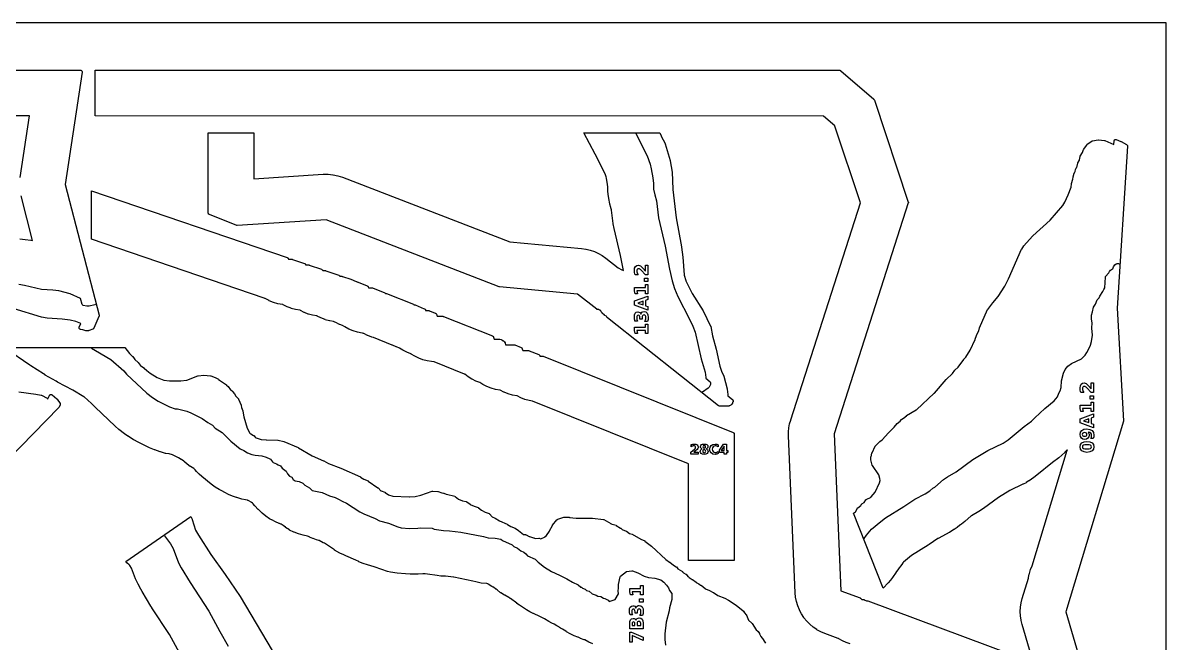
# Model space of a CAD drawing. Header units: millimetres. Extents: x 0 to 841, y 0 to 594.
# Drawn here: x 341 to 841, y 322 to 594 of the extents above; entities that cross this region are included whole.
import ezdxf

# ---------------------------------------------------------------- set-up
doc = ezdxf.new("R2010")
doc.units = ezdxf.units.MM
for name, color, linetype in [('CUT', 1, 'Continuous'), ('ENGRAVE', 5, 'Continuous'), ('SHEET_EDGE_DO_NOT_CUT', 8, 'Continuous')]:
    doc.layers.add(name, color=color, linetype=linetype)

msp = doc.modelspace()

# ---------------------------------------------------------------- linework, layer by layer
at = {"layer": 'CUT'}
for points in [[(10.62, 573.26), (365.72, 573.26), (365.72, 573.26), (365.77, 573.26), (365.82, 573.25), (365.95, 573.22), (366, 573.21), (366.05, 573.2), (366.09, 573.18), (366.13, 573.15), (366.18, 573.12), (366.22, 573.09), (366.26, 573.06), (366.29, 573.02), (366.32, 572.98), (366.35, 572.93), (366.44, 572.75), (366.46, 572.71), (366.48, 572.66), (366.49, 572.61), (366.49, 572.56), (366.49, 572.5), (366.49, 572.45), (359.09, 523.27), (359.09, 523.26), (359.09, 523.25), (373.87, 466.03), (373.88, 465.99), (373.89, 465.94), (373.89, 465.89), (373.89, 465.84), (373.85, 465.59), (373.85, 465.55), (373.83, 465.5), (373.82, 465.46), (371.56, 460.31), (371.54, 460.27), (371.51, 460.22), (371.48, 460.18), (371.32, 459.99), (371.28, 459.96), (371.25, 459.93), (371.2, 459.9), (371.16, 459.88), (371.12, 459.86), (369.5, 459.25), (369.45, 459.24), (369.4, 459.23), (368.75, 459.13), (368.7, 459.12), (368.66, 459.12), (368.61, 459.13), (368.14, 459.19), (368.09, 459.19), (368.04, 459.21), (366.82, 459.62), (366.81, 459.62), (366.8, 459.62), (365.73, 459.8), (365.68, 459.81), (365.63, 459.82), (365.58, 459.84), (365.54, 459.87), (365.5, 459.9), (365.46, 459.93), (365.36, 460.02), (365.33, 460.06), (365.3, 460.1), (365.27, 460.14), (365.25, 460.19), (365.23, 460.24), (365.22, 460.29), (365.19, 460.42), (365.19, 460.47), (365.19, 460.52), (365.19, 460.57), (365.2, 460.62), (365.21, 460.66), (365.22, 460.71), (365.9, 462.33), (365.9, 462.34), (365.89, 462.34), (363.68, 463.31), (363.67, 463.31), (363.66, 463.32), (361.19, 463.81), (361.17, 463.81), (357.74, 464.22), (357.73, 464.22), (351.18, 464.66), (351.12, 464.67), (348.68, 465.12), (348.62, 465.13), (336.21, 468.9)], [(702.7, 322.19), (701, 322.73), (700.96, 322.75), (699.32, 323.44), (699.27, 323.46), (697.7, 324.3), (697.66, 324.32), (697.5, 324.43), (697.48, 324.43), (697.47, 324.44), (691.64, 326.61), (691.61, 326.62), (689.85, 327.38), (689.81, 327.4), (688.14, 328.32), (688.1, 328.34), (686.53, 329.42), (686.49, 329.45), (685.03, 330.67), (685, 330.7), (683.67, 332.06), (683.64, 332.1), (682.44, 333.58), (682.41, 333.62), (681.37, 335.22), (681.35, 335.26), (680.47, 336.94), (680.45, 336.99), (679.73, 338.75), (679.72, 338.8), (679.18, 340.62), (679.17, 340.67), (678.81, 342.54), (678.8, 342.59), (678.63, 344.5), (678.63, 344.52), (675.7, 413.16), (675.7, 413.18), (675.7, 414.91), (675.71, 414.95), (675.86, 416.67), (675.87, 416.71), (676.17, 418.4), (676.18, 418.45), (676.64, 420.12), (676.64, 420.14), (707.14, 515.23), (707.15, 515.25), (707.14, 515.26), (695.98, 548.83), (695.98, 548.85), (695.97, 548.86), (690.94, 553.22), (690.93, 553.22), (690.92, 553.22), (372.12, 553.24), (372.12, 573.24), (698.17, 573.22), (698.17, 573.22), (698.22, 573.22), (698.27, 573.21), (698.32, 573.2), (698.36, 573.18), (698.41, 573.16), (698.52, 573.1), (698.56, 573.07), (698.6, 573.04), (713.03, 560.53), (713.07, 560.49), (713.11, 560.45), (713.22, 560.3), (713.25, 560.26), (713.27, 560.21), (713.29, 560.16), (728.13, 515.51), (728.15, 515.46), (728.16, 515.41), (728.16, 515.36), (728.16, 515.31), (728.15, 515.25), (728.14, 515.2), (695.69, 414.03), (695.68, 414.02), (695.68, 414.01), (698.61, 345.37), (698.61, 345.36), (698.62, 345.35), (707.07, 342.2), (707.12, 342.19), (707.15, 342.17), (707.19, 342.14), (707.23, 342.11), (707.86, 341.57), (707.87, 341.56), (707.89, 341.56), (708.64, 341.5), (708.69, 341.49), (708.74, 341.48), (708.79, 341.46), (709.88, 341.01), (709.89, 341.01), (709.9, 341.01), (710.35, 340.96), (710.4, 340.96), (710.44, 340.95), (710.48, 340.94), (773.81, 317.35)], [(339.31, 526.25), (343.38, 553.25), (343.38, 553.26), (343.37, 553.26), (10.62, 553.26)], [(786.82, 300.3), (777.93, 330.54), (777.92, 330.56), (777.48, 332.41), (777.47, 332.45), (777.2, 334.32), (777.2, 334.37), (777.12, 336.25), (777.12, 336.3), (777.21, 338.18), (777.22, 338.22), (777.5, 340.09), (777.51, 340.13), (777.97, 341.97), (777.97, 342), (780.68, 350.94), (780.69, 350.97), (780.71, 351.1), (780.72, 351.14), (781.09, 352.62), (781.1, 352.64), (781.15, 352.92), (781.16, 352.96), (781.65, 354.64), (781.67, 354.68), (782.3, 356.28), (782.3, 356.3), (797.64, 406.99), (797.65, 407), (797.64, 406.99), (797.59, 406.95), (797.58, 406.93), (796.69, 405.98), (796.68, 405.96), (795.4, 404.71), (795.37, 404.68), (793.99, 403.55), (793.97, 403.54), (791.21, 401.48), (791.2, 401.48), (784.44, 395.97), (784.43, 395.95), (783.08, 394.95), (783.06, 394.94), (780.97, 393.51), (780.96, 393.5), (779.7, 392.71), (779.67, 392.69), (778.35, 392), (778.33, 391.99), (772.55, 389.21), (772.52, 389.2), (767.62, 386.21), (767.6, 386.2), (761.03, 381.35), (761.01, 381.33), (759, 380.03), (758.97, 380.01), (755.77, 378.21), (755.76, 378.2), (755.73, 378.18), (755.71, 378.16), (752.86, 375.67), (752.84, 375.66), (751.44, 374.55), (751.4, 374.52), (750.93, 374.21), (750.9, 374.19), (750.74, 374.05), (750.73, 374.04), (749.49, 373.05), (749.46, 373.02), (748.15, 372.14), (748.13, 372.13), (746.1, 370.87), (746.09, 370.86), (744.74, 370.1), (744.72, 370.09), (741.15, 368.25), (741.13, 368.23), (737.33, 365.69), (737.32, 365.68), (736.82, 365.36), (736.82, 365.36), (729.54, 360.79), (729.52, 360.78), (728.6, 360.08), (728.59, 360.07), (726.1, 357.95), (726.08, 357.93), (725.81, 357.63), (725.8, 357.62), (725.8, 357.61), (725.36, 356.93), (725.35, 356.9), (723.76, 354.75), (723.74, 354.73), (722.77, 353.59), (722.76, 353.57), (721.2, 351.22), (721.19, 351.21), (720.31, 350), (720.29, 349.97), (719.33, 348.83), (719.32, 348.82), (717.18, 346.47), (704.19, 379.28), (705.05, 379.89), (705.06, 379.9), (705.07, 379.91), (705.85, 381.53), (705.87, 381.58), (705.9, 381.62), (705.93, 381.65), (705.96, 381.69), (706, 381.72), (707.38, 382.74), (707.38, 382.75), (707.39, 382.76), (707.71, 383.23), (707.73, 383.26), (707.76, 383.3), (707.79, 383.33), (707.83, 383.36), (708.78, 384.06), (708.79, 384.07), (708.8, 384.08), (709.57, 385.15), (709.6, 385.19), (709.63, 385.22), (709.66, 385.25), (709.7, 385.28), (709.74, 385.3), (711.81, 386.41), (711.82, 386.42), (711.83, 386.42), (713.67, 388.5), (713.68, 388.51), (713.68, 388.52), (715.55, 392.66), (715.56, 392.67), (715.56, 392.68), (715.76, 393.61), (715.76, 393.62), (715.76, 393.63), (715.72, 394.54), (715.72, 394.55), (715.71, 394.56), (715.22, 396.08), (715.21, 396.09), (715.21, 396.1), (712.39, 400.18), (712.37, 400.22), (712.35, 400.26), (712.33, 400.3), (712.32, 400.34), (711.76, 402.67), (711.75, 402.72), (711.74, 402.77), (711.74, 402.81), (711.8, 403.91), (711.8, 403.95), (711.81, 404), (712.21, 405.64), (712.22, 405.7), (712.24, 405.75), (713.67, 408.68), (713.7, 408.72), (713.73, 408.77), (713.76, 408.81), (715.61, 410.7), (715.64, 410.74), (715.68, 410.76), (716.68, 411.48), (716.69, 411.49), (716.7, 411.5), (719.47, 414.56), (719.49, 414.58), (721.85, 416.9), (721.87, 416.92), (723.25, 418.57), (723.28, 418.6), (723.31, 418.63), (724.51, 419.63), (724.52, 419.64), (724.52, 419.64), (725.14, 420.35), (725.17, 420.39), (725.22, 420.42), (725.26, 420.45), (726.03, 420.9), (726.04, 420.9), (726.04, 420.91), (727.34, 422), (727.37, 422.03), (727.4, 422.05), (731.64, 424.62), (731.65, 424.63), (731.66, 424.63), (739.52, 431.84), (739.54, 431.86), (744.74, 437.81), (744.76, 437.83), (747.41, 440.5), (747.43, 440.53), (748.52, 441.95), (748.54, 441.98), (748.57, 442.01), (749.92, 443.3), (749.93, 443.31), (749.94, 443.32), (752.42, 446.68), (752.46, 446.73), (753.31, 447.61), (753.32, 447.62), (753.33, 447.63), (755.19, 450.67), (755.2, 450.69), (757.43, 455.43), (757.44, 455.45), (758.02, 457.16), (758.04, 457.22), (758.97, 459.1), (758.97, 459.11), (758.98, 459.12), (759.35, 460.44), (759.37, 460.5), (762.87, 468.46), (762.9, 468.51), (762.93, 468.56), (765.09, 471.38), (765.1, 471.4), (767.53, 474.2), (767.53, 474.21), (767.54, 474.22), (770.39, 478.76), (770.4, 478.78), (772.01, 481.91), (772.02, 481.92), (777.73, 494.86), (777.75, 494.9), (777.77, 494.94), (778.73, 496.35), (778.77, 496.4), (782.56, 500.67), (782.59, 500.71), (790.22, 507.64), (790.24, 507.66), (795.74, 514), (795.74, 514.01), (795.75, 514.02), (796.64, 515.52), (796.65, 515.54), (798.15, 518.73), (798.16, 518.74), (799.47, 522.01), (799.47, 522.03), (799.47, 522.04), (799.56, 523.53), (799.56, 523.57), (799.57, 523.62), (799.58, 523.66), (800.2, 525.55), (800.2, 525.56), (800.2, 525.58), (800.31, 526.51), (800.31, 526.55), (800.32, 526.59), (800.79, 528.24), (800.81, 528.29), (800.83, 528.34), (801.17, 528.98), (801.18, 528.99), (801.18, 529.01), (801.29, 529.6), (801.3, 529.65), (801.32, 529.7), (801.34, 529.75), (801.83, 530.62), (801.84, 530.63), (801.84, 530.65), (802.29, 532.6), (802.3, 532.65), (802.32, 532.7), (802.35, 532.75), (803.06, 533.94), (803.07, 533.95), (803.07, 533.96), (803.37, 535.45), (803.38, 535.49), (803.39, 535.53), (803.41, 535.57), (803.43, 535.61), (804.42, 537.21), (804.42, 537.22), (804.43, 537.23), (804.84, 538.5), (804.85, 538.54), (804.87, 538.58), (804.89, 538.61), (804.92, 538.65), (806.19, 540.3), (806.2, 540.3), (806.2, 540.31), (806.51, 540.87), (806.54, 540.92), (806.57, 540.95), (806.6, 540.99), (806.64, 541.02), (806.67, 541.05), (808.63, 542.35), (808.68, 542.37), (808.72, 542.4), (808.78, 542.41), (808.83, 542.42), (811.21, 542.8), (811.26, 542.8), (811.3, 542.8), (811.34, 542.8), (814.01, 542.52), (814.06, 542.51), (814.11, 542.5), (814.15, 542.48), (818.13, 540.74), (818.14, 540.73), (818.15, 540.74), (818.28, 542.38), (818.29, 542.43), (818.3, 542.48), (818.31, 542.52), (818.33, 542.56), (818.35, 542.6), (818.38, 542.64), (818.45, 542.74), (818.48, 542.78), (818.52, 542.82), (818.56, 542.85), (818.61, 542.88), (818.65, 542.9), (818.7, 542.92), (818.85, 542.96), (818.89, 542.98), (818.94, 542.98), (818.99, 542.99), (819.04, 542.98), (819.09, 542.98), (819.14, 542.97), (819.19, 542.95), (821.23, 542.1), (821.28, 542.08), (823.68, 540.71), (823.72, 540.68), (823.75, 540.66), (823.78, 540.63), (823.91, 540.5), (823.95, 540.47), (823.98, 540.43), (824, 540.38), (824.02, 540.34), (824.04, 540.29), (824.09, 540.14), (824.1, 540.1), (824.1, 540.05), (824.11, 540.01), (824.11, 539.96), (819.57, 469.06), (819.57, 469.03), (822.37, 419.77), (822.37, 419.72), (822.36, 419.68), (822.36, 419.64), (822.35, 419.59), (797.12, 336.2), (797.11, 336.19), (797.12, 336.18), (806.78, 303.31)], [(339.24, 499.39), (341.55, 499.2), (341.58, 499.2), (344.05, 498.84), (344.07, 498.84), (344.77, 498.7), (344.78, 498.7), (344.78, 498.71), (339.73, 518.24)], [(332.09, 451.84), (385.09, 451.84), (387.21, 449.26), (387.23, 449.24), (388.56, 447.94), (388.58, 447.91), (388.61, 447.88), (389.58, 446.57), (389.58, 446.56), (389.59, 446.55), (390.94, 445.32), (390.97, 445.29), (390.99, 445.26), (391.93, 444.07), (391.94, 444.06), (391.95, 444.05), (393.54, 442.92), (393.57, 442.9), (393.6, 442.87), (394.73, 441.74), (394.73, 441.73), (394.74, 441.73), (396.24, 440.61), (396.26, 440.6), (399.36, 438.7), (399.37, 438.69), (399.38, 438.69), (402.22, 437.64), (402.23, 437.63), (402.24, 437.63), (404.7, 437.22), (404.72, 437.21), (404.73, 437.21), (409.69, 437.26), (409.72, 437.26), (412.22, 437.62), (412.23, 437.63), (412.24, 437.63), (417.18, 439.45), (417.23, 439.47), (417.29, 439.48), (419.68, 439.75), (419.73, 439.75), (419.78, 439.75), (422.63, 439.48), (422.69, 439.47), (422.75, 439.46), (424.68, 438.78), (424.73, 438.76), (424.77, 438.74), (426.13, 437.94), (426.16, 437.92), (429.65, 435.46), (429.71, 435.42), (430.34, 434.82), (430.37, 434.79), (430.4, 434.76), (431.48, 433.32), (431.49, 433.31), (431.5, 433.31), (432.25, 432.71), (432.29, 432.67), (432.33, 432.63), (433.15, 431.59), (433.18, 431.56), (433.2, 431.52), (433.73, 430.57), (433.73, 430.56), (433.74, 430.55), (434.88, 429.33), (434.91, 429.28), (434.94, 429.24), (434.97, 429.19), (436.06, 426.66), (436.07, 426.61), (436.09, 426.57), (436.09, 426.52), (436.21, 425.55), (436.21, 425.54), (436.22, 425.53), (436.8, 424.11), (436.82, 424.06), (436.83, 424), (437.27, 421.58), (437.27, 421.56), (438.73, 416.57), (438.73, 416.56), (438.74, 416.55), (439.74, 414.59), (439.74, 414.58), (439.75, 414.57), (440.22, 414.07), (440.23, 414.06), (440.24, 414.05), (441.44, 413.38), (441.49, 413.35), (441.53, 413.32), (441.57, 413.28), (442.22, 412.55), (442.23, 412.54), (442.24, 412.53), (444.77, 411.61), (444.78, 411.61), (444.79, 411.61), (447.09, 411.41), (447.11, 411.41), (452.17, 411.37), (452.23, 411.37), (452.29, 411.36), (454.75, 410.76), (454.79, 410.74), (454.83, 410.73), (461.09, 408.02), (461.14, 407.99), (467.2, 404.43), (467.23, 404.42), (472.18, 402.23), (472.22, 402.21), (474.25, 401.09), (474.26, 401.09), (474.27, 401.09), (479.74, 399.1), (479.78, 399.08), (488.26, 395.2), (488.32, 395.17), (489.72, 394.29), (489.75, 394.27), (491.64, 393.43), (491.69, 393.41), (491.73, 393.38), (495.95, 390.4), (496, 390.36), (497.29, 389.14), (497.3, 389.13), (497.31, 389.12), (499.01, 388.48), (499.05, 388.46), (499.1, 388.44), (499.13, 388.41), (500.53, 387.35), (500.54, 387.35), (500.55, 387.34), (502.51, 386.83), (502.52, 386.83), (502.54, 386.83), (509.69, 386.49), (509.72, 386.49), (512.19, 386.7), (512.22, 386.7), (514.71, 387.21), (514.75, 387.22), (519.71, 388.99), (519.76, 389.01), (519.82, 389.02), (519.87, 389.02), (519.92, 389.02), (522.2, 388.83), (522.24, 388.83), (522.28, 388.82), (522.33, 388.8), (523.89, 388.23), (523.9, 388.23), (523.91, 388.23), (524.69, 388.16), (524.74, 388.15), (524.79, 388.14), (524.84, 388.12), (525.89, 387.7), (525.91, 387.69), (529.56, 386.71), (529.61, 386.69), (529.65, 386.67), (529.69, 386.65), (529.73, 386.63), (531.19, 385.53), (531.2, 385.53), (531.21, 385.52), (532.96, 384.81), (532.99, 384.8), (534.63, 384.39), (534.68, 384.38), (534.72, 384.36), (534.76, 384.34), (534.8, 384.32), (536.39, 383.21), (536.4, 383.2), (536.4, 383.2), (538.04, 382.42), (538.06, 382.4), (539.86, 381.79), (539.91, 381.77), (539.96, 381.74), (540.01, 381.71), (541.34, 380.66), (541.35, 380.66), (541.36, 380.65), (542.92, 379.8), (542.95, 379.79), (544.58, 379.14), (544.62, 379.13), (544.66, 379.1), (544.7, 379.08), (544.73, 379.05), (544.77, 379.02), (545.92, 377.77), (545.93, 377.76), (545.94, 377.75), (547.25, 377.18), (547.3, 377.15), (549.19, 376.01), (549.22, 376), (552.57, 374.45), (552.61, 374.43), (552.64, 374.41), (554.1, 373.44), (554.11, 373.44), (554.12, 373.43), (555.96, 372.75), (556.01, 372.73), (556.05, 372.7), (557.49, 371.8), (557.54, 371.77), (559.72, 370.02), (559.73, 370.01), (559.74, 370.01), (560.62, 369.94), (560.66, 369.93), (560.71, 369.92), (560.76, 369.9), (560.8, 369.88), (562.22, 369.16), (562.23, 369.16), (562.24, 369.15), (564.1, 368.6), (564.15, 368.59), (564.19, 368.56), (564.24, 368.54), (564.72, 368.21), (564.73, 368.2), (564.74, 368.2), (566.36, 368.37), (566.41, 368.37), (566.46, 368.37), (566.51, 368.36), (566.56, 368.35), (567.22, 368.14), (567.23, 368.14), (567.24, 368.14), (569.19, 369.05), (569.2, 369.06), (569.21, 369.07), (569.72, 369.49), (569.73, 369.5), (569.74, 369.51), (571.11, 371.52), (571.13, 371.55), (572.37, 374.01), (572.4, 374.05), (572.43, 374.1), (574.3, 376.39), (574.33, 376.43), (574.37, 376.47), (574.42, 376.5), (574.57, 376.6), (574.62, 376.63), (574.67, 376.65), (577.29, 377.55), (577.33, 377.56), (577.37, 377.57), (577.42, 377.57), (577.46, 377.57), (579.75, 377.52), (579.8, 377.51), (582.76, 377.1), (582.77, 377.1), (582.78, 377.1), (589.75, 377.2), (589.81, 377.2), (594.68, 376.61), (594.73, 376.6), (594.78, 376.59), (594.83, 376.57), (594.87, 376.55), (597.91, 374.76), (597.92, 374.75), (597.93, 374.74), (600.17, 374.06), (600.21, 374.04), (600.25, 374.03), (600.28, 374), (602.18, 372.83), (602.23, 372.8), (602.27, 372.76), (602.85, 372.2), (602.86, 372.19), (602.87, 372.18), (604.68, 371.44), (604.73, 371.41), (604.77, 371.39), (606.13, 370.47), (606.14, 370.46), (606.15, 370.46), (607.2, 370.15), (607.26, 370.13), (607.31, 370.11), (611.08, 367.95), (611.1, 367.94), (612.76, 367.16), (612.81, 367.14), (612.86, 367.11), (615.65, 364.96), (615.69, 364.93), (621.94, 359.07), (621.95, 359.06), (621.96, 359.05), (623.65, 357.95), (623.7, 357.91), (625.27, 356.57), (625.28, 356.56), (625.3, 356.55), (626.46, 355.91), (626.5, 355.88), (626.53, 355.86), (626.57, 355.83), (626.6, 355.79), (627.24, 355.04), (627.25, 355.03), (627.26, 355.03), (629.22, 353.73), (629.26, 353.7), (629.29, 353.67), (629.72, 353.24), (629.73, 353.24), (629.74, 353.23), (630.73, 352.68), (630.77, 352.65), (630.8, 352.63), (630.84, 352.59), (630.87, 352.56), (631.68, 351.57), (631.69, 351.56), (631.7, 351.55), (632.22, 351.13), (632.23, 351.13), (632.24, 351.12), (633.55, 350.35), (633.61, 350.32), (635.22, 349.07), (635.23, 349.06), (635.24, 349.05), (636.41, 348.43), (636.46, 348.4), (636.5, 348.37), (637.22, 347.77), (637.23, 347.76), (637.24, 347.75), (638.01, 347.37), (638.05, 347.35), (638.08, 347.32), (638.12, 347.3), (639.34, 346.19), (639.35, 346.18), (639.36, 346.17), (641.09, 345.52), (641.15, 345.49), (642.72, 344.66), (642.78, 344.63), (644.72, 343.23), (644.73, 343.23), (644.74, 343.22), (647.8, 342.18), (647.84, 342.16), (647.88, 342.14), (649.45, 341.26), (649.48, 341.24), (652.8, 339.05), (652.84, 339.02), (655.83, 336.57), (655.87, 336.54), (655.9, 336.5), (655.93, 336.46), (656.4, 335.74), (656.41, 335.73), (656.41, 335.72), (657.2, 334.86), (657.22, 334.83), (657.25, 334.79), (657.27, 334.75), (657.29, 334.71), (658.19, 332.53), (658.19, 332.52), (658.2, 332.51), (659.69, 331.21), (659.73, 331.17), (659.76, 331.13), (659.79, 331.09), (661.46, 328.3), (661.46, 328.29), (661.47, 328.28), (662.24, 327.67), (662.28, 327.63), (662.32, 327.6), (662.35, 327.56), (663, 326.6), (663.03, 326.56), (663.05, 326.51), (663.53, 325.37), (663.54, 325.36), (663.54, 325.36), (664.71, 323.87), (664.73, 323.84), (664.75, 323.8), (665.55, 322.37)], [(589.98, 322.09), (588.25, 322.86), (588.21, 322.88), (586.56, 323.82), (586.53, 323.83), (586.52, 323.84), (586.51, 323.84), (586.3, 323.9), (586.26, 323.91), (584.59, 324.52), (584.54, 324.54), (583.55, 325), (583.53, 325.01), (581.86, 325.64), (581.82, 325.66), (580.15, 326.47), (580.11, 326.49), (578.53, 327.45), (578.49, 327.48), (578.37, 327.57), (578.36, 327.58), (578.35, 327.58), (578.27, 327.62), (578.23, 327.64), (576.72, 328.48), (576.68, 328.51), (575.93, 329.02), (575.9, 329.04), (575.5, 329.25), (575.46, 329.27), (575.09, 329.51), (575.08, 329.51), (574.3, 329.94), (574.26, 329.96), (573.08, 330.77), (573.07, 330.77), (573.07, 330.78), (572.11, 331.22), (572.08, 331.24), (570.77, 331.96), (570.76, 331.97), (568.91, 333.09), (568.9, 333.1), (566.88, 334.14), (566.87, 334.14), (563.99, 335.39), (563.97, 335.4), (562.45, 336.13), (562.42, 336.15), (560.97, 337.02), (560.95, 337.03), (557.94, 339), (557.92, 339.01), (556.73, 339.86), (556.72, 339.87), (553.94, 342), (553.91, 342.02), (553.58, 342.31), (553.57, 342.32), (553.56, 342.32), (553.25, 342.46), (553.23, 342.47), (551.44, 343.38), (551.39, 343.41), (549.72, 344.49), (549.68, 344.52), (548.15, 345.75), (548.14, 345.75), (548.14, 345.76), (547.67, 346.02), (547.62, 346.05), (546.48, 346.89), (546.48, 346.89), (546.47, 346.9), (545.8, 347.22), (545.76, 347.25), (544.19, 348.21), (544.15, 348.24), (544.03, 348.33), (544.02, 348.34), (544, 348.34), (543.62, 348.51), (543.61, 348.51), (543.6, 348.51), (543.51, 348.52), (543.48, 348.52), (541.17, 348.73), (541.11, 348.74), (538.84, 349.23), (538.81, 349.24), (537.56, 349.59), (537.54, 349.59), (529.12, 351.25), (529.1, 351.25), (525.52, 351.69), (525.51, 351.69), (523.55, 351.81), (523.53, 351.81), (521.85, 351.98), (521.83, 351.98), (517.71, 352.58), (517.68, 352.58), (516.6, 352.8), (516.59, 352.8), (516.58, 352.8), (515.6, 352.84), (515.57, 352.84), (513.63, 352.7), (513.6, 352.7), (510.03, 352.65), (510, 352.65), (507.98, 352.73), (507.96, 352.73), (504.36, 353.05), (504.32, 353.06), (501.51, 353.51), (501.47, 353.52), (500.1, 353.85), (500.07, 353.86), (497.62, 354.61), (497.59, 354.62), (494.33, 355.86), (494.3, 355.87), (491.36, 356.68), (491.33, 356.68), (489.48, 357.29), (489.43, 357.31), (487.64, 358.1), (487.62, 358.11), (486.31, 358.77), (486.3, 358.78), (481.95, 360.61), (481.94, 360.62), (481.02, 361.03), (481.01, 361.04), (479.32, 361.86), (479.29, 361.88), (476.95, 363.21), (476.92, 363.23), (472.51, 366.16), (472.51, 366.16), (472.5, 366.17), (472.06, 366.37), (472.04, 366.38), (470.25, 367.3), (470.23, 367.31), (470.03, 367.42), (470.02, 367.43), (470.01, 367.43), (469.12, 367.69), (469.1, 367.7), (467.54, 368.23), (467.51, 368.24), (466, 368.9), (465.98, 368.91), (465.12, 369.32), (465.11, 369.33), (465.1, 369.33), (463.29, 369.7), (463.26, 369.7), (461.22, 370.23), (461.17, 370.25), (459.21, 370.99), (459.16, 371.01), (457.28, 371.95), (457.24, 371.98), (455.48, 373.12), (455.43, 373.15), (454.43, 373.97), (454.42, 373.98), (454.41, 373.98), (454.1, 374.16), (454.08, 374.17), (453.52, 374.53), (453.51, 374.54), (453.5, 374.54), (452.8, 374.76), (452.76, 374.78), (451.09, 375.49), (451.05, 375.51), (449.44, 376.37), (449.41, 376.39), (448.55, 376.9), (448.53, 376.92), (446.88, 378.03), (446.83, 378.06), (445.31, 379.33), (445.27, 379.36), (444.39, 380.26), (444.37, 380.28), (443.62, 380.91), (443.58, 380.94), (442.08, 382.5), (442.06, 382.52), (441.21, 383.51), (441.2, 383.52), (440.99, 383.8), (440.98, 383.81), (440.97, 383.81), (440.75, 383.91), (440.71, 383.94), (439.08, 384.91), (439.06, 384.92), (438.92, 385.01), (438.91, 385.02), (438.9, 385.02), (437.94, 385.18), (437.91, 385.19), (436.38, 385.52), (436.35, 385.53), (434.13, 386.16), (434.1, 386.17), (432.29, 386.8), (432.27, 386.81), (430.59, 387.49), (430.54, 387.51), (428.94, 388.33), (428.9, 388.35), (427.65, 389.15), (427.62, 389.16), (426.46, 389.69), (426.41, 389.71), (424.67, 390.73), (424.63, 390.76), (422.99, 391.97), (422.97, 391.98), (418.86, 395.34), (418.84, 395.35), (417.66, 396.4), (417.63, 396.43), (416.54, 397.57), (416.52, 397.58), (415.92, 398.26), (415.91, 398.28), (415.32, 398.83), (415.32, 398.84), (415.31, 398.85), (413.83, 399.81), (413.81, 399.82), (412.49, 400.77), (412.46, 400.79), (411.22, 401.84), (411.19, 401.86), (411, 402.06), (410.99, 402.07), (410.97, 402.08), (409.89, 402.78), (409.87, 402.79), (408.71, 403.61), (408.71, 403.62), (408.7, 403.62), (406.09, 404.91), (406.08, 404.91), (406.07, 404.92), (404.63, 405.27), (404.6, 405.27), (403.05, 405.51), (402.99, 405.52), (400.72, 406.16), (400.69, 406.17), (398.24, 407.01), (398.21, 407.02), (396, 407.94), (395.97, 407.95), (390.95, 410.4), (390.93, 410.41), (389.04, 411.47), (389.01, 411.48), (386.54, 413.05), (386.52, 413.06), (385.08, 414.06), (385.06, 414.08), (382.58, 415.98), (382.56, 415.99), (380.91, 417.4), (380.89, 417.42), (372.14, 425.78), (372.12, 425.8), (371.01, 426.95), (371, 426.96), (370.63, 427.38), (370.61, 427.4), (367.28, 430.28), (367.27, 430.29), (367.26, 430.29), (362.43, 433.18), (362.42, 433.19), (355.72, 436.75), (355.71, 436.75), (355.12, 437.08), (355.11, 437.08), (350.35, 439.82), (350.34, 439.83), (349.58, 440.29), (349.57, 440.29), (343.99, 443.85), (343.98, 443.85), (343.54, 444.15), (343.53, 444.15), (332.85, 451.36)], [(338.68, 432.51), (346.15, 431.47), (346.18, 431.46), (348.51, 430.99), (348.56, 430.98), (348.6, 430.96), (348.65, 430.94), (351.1, 429.64), (351.13, 429.63), (351.17, 429.6), (351.46, 429.38), (351.47, 429.38), (351.48, 429.39), (352.18, 430.92), (352.2, 430.96), (352.23, 431), (352.26, 431.04), (352.3, 431.08), (352.34, 431.11), (352.41, 431.17), (352.45, 431.19), (352.5, 431.22), (352.55, 431.24), (352.6, 431.25), (352.65, 431.26), (352.81, 431.27), (352.86, 431.28), (352.92, 431.27), (352.97, 431.27), (353.02, 431.25), (353.07, 431.23), (353.21, 431.17), (353.25, 431.15), (353.28, 431.13), (353.32, 431.1), (355.4, 429.43), (355.44, 429.4), (355.47, 429.36), (355.5, 429.32), (356.82, 427.4), (356.84, 427.36), (356.86, 427.32), (356.88, 427.27), (356.89, 427.22), (356.9, 427.17), (356.9, 427.12), (356.9, 426.93), (356.9, 426.88), (356.89, 426.83), (356.88, 426.78), (356.86, 426.73), (356.42, 425.79), (356.4, 425.74), (356.36, 425.69), (356.33, 425.65), (334.1, 402.87)], [(409.03, 318.15), (404.75, 326.17), (404.74, 326.19), (396.99, 337.96), (396.99, 337.97), (396.6, 338.58), (396.59, 338.59), (392.69, 345.02), (392.69, 345.03), (392.14, 346), (392.13, 346.01), (390.95, 348.22), (390.94, 348.25), (389.89, 350.56), (389.88, 350.59), (388.11, 355.3), (388.11, 355.31), (388.1, 355.32), (387.35, 356.38), (387.33, 356.41), (387.19, 356.57), (387.18, 356.58), (387.03, 356.76), (387.02, 356.77), (387.02, 356.77), (386.02, 357.62), (385.98, 357.66), (385.53, 358.12), (414.09, 377.87), (414.67, 376.64), (414.67, 376.64), (414.69, 376.57), (416.1, 371.92), (416.11, 371.91), (416.11, 371.89), (417.34, 369.71), (417.34, 369.7), (422.73, 361.31), (422.73, 361.3), (429.13, 352.45), (429.14, 352.44), (435.69, 342.89), (435.71, 342.86), (449.68, 319.2)]]:
    msp.add_lwpolyline(points, dxfattribs=at)
for points in [[(619.98, 544.47), (619.99, 544.45), (621.68, 541.17), (621.7, 541.12), (621.71, 541.08), (623.86, 533.67), (623.87, 533.63), (624.37, 531.12), (624.38, 531.08), (624.69, 528.62), (624.69, 528.58), (625.11, 521.12), (625.11, 521.11), (626.54, 508.65), (626.54, 508.63), (628.88, 495.87), (628.88, 495.85), (629.44, 491.44), (629.45, 491.41), (630.05, 483.62), (630.05, 483.61), (630.05, 483.59), (630.77, 481.14), (630.78, 481.13), (630.78, 481.12), (633.52, 475.57), (633.54, 475.54), (638.33, 467.92), (638.36, 467.88), (641.6, 461.23), (641.62, 461.19), (641.63, 461.15), (641.64, 461.11), (642.45, 456.97), (642.45, 456.96), (643.96, 451.12), (643.97, 451.1), (645.56, 443.67), (645.57, 443.63), (646.49, 441.04), (646.51, 441.01), (647.33, 439.4), (647.35, 439.35), (647.36, 439.3), (648.87, 433.72), (648.88, 433.68), (648.89, 433.64), (649.14, 431.23), (649.14, 431.19), (649.14, 431.15), (649.12, 430.74), (649.12, 430.73), (649.13, 430.72), (651.14, 429.12), (651.18, 429.09), (651.21, 429.05), (651.24, 429.01), (651.27, 428.97), (651.36, 428.8), (651.38, 428.76), (651.4, 428.72), (651.41, 428.67), (651.42, 428.63), (651.42, 428.58), (651.42, 428.53), (651.4, 428.21), (651.4, 428.16), (651.39, 428.12), (651.38, 428.07), (651.21, 427.58), (651.19, 427.53), (651.17, 427.49), (651.14, 427.45), (650.8, 426.96), (650.77, 426.92), (650.74, 426.89), (650.71, 426.86), (650.37, 426.58), (650.34, 426.55), (650.3, 426.53), (650.26, 426.51), (649.71, 426.26), (649.67, 426.24), (649.62, 426.22), (649.58, 426.22), (649, 426.13), (648.93, 426.13), (645.61, 426.13), (645.56, 426.13), (645.5, 426.14), (645.45, 426.15), (645.14, 426.26), (645.09, 426.28), (645.04, 426.31), (644.99, 426.34), (596.39, 464.91), (596.35, 464.94), (596.32, 464.97), (596.23, 465.07), (596.21, 465.1), (596.18, 465.14), (596.16, 465.18), (596.14, 465.23), (596.04, 465.51), (596.03, 465.52), (596.02, 465.53), (595.24, 465.89), (595.2, 465.91), (595.15, 465.94), (595.11, 465.98), (594.12, 466.93), (594.08, 466.97), (594.05, 467), (593.78, 467.39), (593.75, 467.44), (593.73, 467.5), (593.53, 468), (593.53, 468.01), (593.52, 468.02), (593.05, 468.19), (593.01, 468.21), (592.96, 468.23), (592.62, 468.45), (592.61, 468.45), (592.59, 468.45), (592.12, 468.46), (592.08, 468.47), (592.04, 468.48), (591.99, 468.49), (591.95, 468.5), (591.84, 468.55), (591.79, 468.57), (591.75, 468.59), (591.71, 468.62), (583.3, 475.29), (583.29, 475.29), (583.28, 475.29), (549.16, 478.41), (549.12, 478.41), (549.07, 478.42), (549.03, 478.44), (473.28, 507.76), (473.26, 507.76), (473.25, 507.76), (434.34, 505.26), (434.28, 505.26), (434.23, 505.26), (434.18, 505.27), (434.12, 505.29), (422.17, 510.03), (422.12, 510.05), (422.08, 510.07), (422.04, 510.1), (421.87, 510.23), (421.84, 510.27), (421.8, 510.3), (421.77, 510.34), (421.75, 510.39), (421.73, 510.43), (421.71, 510.48), (421.65, 510.68), (421.63, 510.73), (421.63, 510.78), (421.62, 510.83), (421.62, 545.84), (441.62, 545.84), (441.62, 525.78), (441.63, 525.77), (441.64, 525.77), (471.97, 527.72), (471.99, 527.72), (474.12, 527.74), (474.17, 527.74), (476.28, 527.53), (476.33, 527.53), (478.4, 527.09), (478.45, 527.08), (480.47, 526.42), (480.5, 526.41), (553.69, 498.08), (553.7, 498.08), (553.71, 498.07), (585.1, 495.21), (585.12, 495.21), (587, 494.95), (587.05, 494.94), (588.88, 494.5), (588.92, 494.48), (590.7, 493.87), (590.75, 493.85), (592.46, 493.07), (592.5, 493.05), (594.13, 492.1), (594.17, 492.08), (595.71, 490.97), (595.73, 490.96), (601.08, 486.71), (601.09, 486.71), (601.11, 486.7), (602.77, 485.94), (602.81, 485.92), (603.4, 485.58), (603.41, 485.57), (603.41, 485.59), (602.19, 492.11), (602.18, 492.13), (599.37, 503.98), (599.37, 504), (598.99, 506.06), (598.99, 506.09), (598.23, 512.05), (598.23, 512.06), (598.22, 512.07), (597.93, 513.09), (597.92, 513.1), (597.54, 514.69), (597.53, 514.71), (597.04, 517.17), (597.03, 517.19), (596.78, 518.81), (596.77, 518.85), (596.65, 520.49), (596.65, 520.51), (596.6, 522.14), (596.6, 522.16), (596.48, 523.23), (596.48, 523.24), (595.98, 526.06), (595.98, 526.07), (595.86, 526.57), (595.86, 526.59), (595.39, 527.94), (595.37, 527.97), (591.05, 536.57), (591.04, 536.58), (586.07, 545.84), (619.43, 545.84), (619.98, 544.47)], [(456.22, 491.25), (456.26, 491.23), (456.31, 491.21), (456.35, 491.18), (456.52, 491.06), (456.56, 491.03), (456.59, 490.99), (456.62, 490.96), (456.65, 490.92), (456.68, 490.87), (456.7, 490.83), (456.79, 490.56), (456.8, 490.55), (456.81, 490.55), (458.36, 490.5), (458.4, 490.5), (458.45, 490.49), (458.5, 490.47), (463.79, 488.67), (463.83, 488.65), (463.87, 488.64), (463.9, 488.61), (463.94, 488.59), (464.06, 488.49), (464.09, 488.46), (464.13, 488.42), (464.16, 488.38), (464.18, 488.34), (464.21, 488.29), (464.3, 488.07), (464.3, 488.06), (464.32, 488.05), (465.68, 488.01), (465.73, 488), (465.78, 487.99), (465.83, 487.98), (471.31, 486.11), (471.36, 486.09), (471.41, 486.06), (471.45, 486.03), (471.57, 485.94), (471.6, 485.91), (471.64, 485.88), (471.67, 485.84), (471.69, 485.8), (471.71, 485.76), (471.8, 485.57), (471.81, 485.56), (471.82, 485.56), (473.01, 485.51), (473.06, 485.51), (473.1, 485.5), (473.15, 485.49), (478.78, 483.57), (478.84, 483.55), (478.89, 483.52), (479.03, 483.43), (479.07, 483.4), (479.11, 483.37), (479.14, 483.34), (479.17, 483.3), (479.19, 483.26), (479.31, 483.07), (479.31, 483.06), (479.32, 483.06), (480.26, 483.04), (480.31, 483.03), (480.36, 483.02), (480.41, 483.01), (484.05, 481.78), (484.07, 481.77), (486.43, 480.82), (486.47, 480.8), (486.51, 480.78), (486.55, 480.75), (486.8, 480.56), (486.82, 480.55), (486.83, 480.55), (487.19, 480.5), (487.23, 480.49), (487.27, 480.48), (487.31, 480.47), (491.29, 478.87), (491.34, 478.85), (491.38, 478.83), (491.41, 478.8), (491.45, 478.77), (491.58, 478.65), (491.61, 478.61), (491.64, 478.58), (491.67, 478.54), (491.69, 478.5), (491.71, 478.46), (491.72, 478.41), (491.81, 478.08), (491.82, 478.07), (491.83, 478.06), (493.39, 478), (493.45, 478), (493.5, 477.98), (493.56, 477.97), (498.98, 475.79), (499.03, 475.77), (499.08, 475.74), (499.31, 475.58), (499.32, 475.57), (499.33, 475.57), (499.62, 475.52), (499.67, 475.51), (499.73, 475.49), (511.5, 470.78), (511.55, 470.75), (511.59, 470.72), (511.82, 470.57), (511.83, 470.56), (511.84, 470.56), (512.11, 470.51), (512.17, 470.5), (512.22, 470.49), (516.26, 468.87), (516.31, 468.84), (516.36, 468.81), (516.4, 468.78), (516.59, 468.62), (516.62, 468.58), (516.66, 468.55), (516.68, 468.51), (516.71, 468.46), (516.73, 468.42), (516.74, 468.37), (516.83, 468.08), (516.83, 468.07), (516.84, 468.06), (518.3, 468.01), (518.34, 468.01), (518.38, 468), (518.42, 467.99), (518.46, 467.98), (521.05, 466.94), (521.1, 466.92), (521.15, 466.89), (521.28, 466.8), (521.32, 466.78), (521.35, 466.75), (521.39, 466.71), (521.42, 466.67), (521.5, 466.55), (521.52, 466.51), (521.54, 466.47), (521.56, 466.42), (521.82, 465.6), (521.83, 465.59), (521.84, 465.59), (524.53, 465.52), (524.58, 465.51), (524.62, 465.51), (524.66, 465.49), (524.71, 465.48), (546.1, 456.91), (546.14, 456.89), (546.18, 456.86), (546.29, 456.79), (546.33, 456.76), (546.37, 456.74), (546.4, 456.7), (546.43, 456.67), (546.49, 456.58), (546.52, 456.53), (546.55, 456.48), (546.57, 456.43), (546.84, 455.59), (546.84, 455.58), (546.85, 455.58), (549.24, 455.53), (549.28, 455.52), (549.33, 455.52), (549.37, 455.51), (550.02, 455.33), (550.07, 455.31), (550.11, 455.29), (550.16, 455.26), (550.82, 454.83), (550.85, 454.8), (550.89, 454.78), (551.22, 454.46), (551.25, 454.43), (551.28, 454.4), (551.3, 454.36), (551.6, 453.89), (551.62, 453.85), (551.64, 453.81), (551.66, 453.76), (551.84, 453.11), (551.84, 453.1), (551.85, 453.09), (555.75, 453), (555.8, 453), (555.84, 452.99), (555.89, 452.98), (555.93, 452.97), (558.66, 451.85), (558.7, 451.83), (558.74, 451.81), (558.78, 451.79), (558.82, 451.76), (558.85, 451.72), (558.88, 451.69), (559.08, 451.41), (559.11, 451.37), (559.13, 451.33), (559.15, 451.29), (559.16, 451.24), (559.34, 450.61), (559.35, 450.6), (559.36, 450.6), (561.95, 450.52), (561.99, 450.52), (562.04, 450.51), (562.08, 450.5), (562.12, 450.48), (566.35, 448.79), (566.39, 448.77), (566.43, 448.74), (566.47, 448.72), (566.5, 448.69), (566.64, 448.56), (566.68, 448.52), (566.71, 448.48), (566.74, 448.43), (566.76, 448.39), (566.78, 448.34), (566.84, 448.12), (566.85, 448.1), (566.86, 448.1), (568.14, 448.04), (568.2, 448.03), (568.25, 448.02), (568.31, 448.01), (651.46, 414.67), (651.5, 414.66), (651.53, 414.63), (651.57, 414.61), (651.6, 414.58), (651.71, 414.49), (651.74, 414.46), (651.77, 414.42), (651.8, 414.39), (651.82, 414.35), (651.84, 414.31), (651.85, 414.26), (651.92, 414.05), (651.93, 414), (651.94, 413.95), (651.94, 413.9), (651.94, 358.62), (631.94, 358.62), (631.94, 400.93), (631.94, 400.94), (631.93, 400.94), (563.68, 428.31), (563.67, 428.32), (563.66, 428.32), (562.15, 428.6), (562.11, 428.62), (560.3, 429.14), (560.26, 429.16), (558.51, 429.86), (558.46, 429.88), (556.88, 430.7), (556.87, 430.7), (556.86, 430.7), (556.82, 430.71), (556.77, 430.71), (554.88, 431.05), (554.84, 431.06), (552.99, 431.57), (552.94, 431.59), (551.16, 432.28), (551.11, 432.3), (549.41, 433.17), (549.38, 433.18), (549.36, 433.2), (549.35, 433.2), (547.43, 433.53), (547.38, 433.54), (545.5, 434.06), (545.46, 434.08), (543.64, 434.79), (543.6, 434.81), (541.86, 435.69), (541.82, 435.72), (540.52, 436.55), (540.51, 436.55), (540.5, 436.56), (538.88, 437.17), (538.84, 437.19), (537.14, 438.02), (537.09, 438.05), (535.48, 439.04), (535.44, 439.07), (533.93, 440.22), (533.91, 440.24), (533.9, 440.25), (533.89, 440.25), (520.57, 445.59), (520.56, 445.6), (520.54, 445.6), (519.41, 445.68), (519.36, 445.69), (517.52, 446), (517.47, 446.01), (515.66, 446.5), (515.62, 446.51), (513.87, 447.17), (513.82, 447.19), (512.14, 448.02), (512.1, 448.04), (510.5, 449.02), (510.48, 449.04), (510.47, 449.04), (510.46, 449.05), (510.42, 449.06), (510.37, 449.07), (508.58, 449.78), (508.54, 449.8), (506.83, 450.67), (506.79, 450.69), (505.45, 451.55), (505.44, 451.56), (505.43, 451.57), (504.01, 452.09), (503.97, 452.1), (502.29, 452.91), (502.24, 452.93), (502.24, 452.93), (502.23, 452.94), (502.23, 452.94), (493.95, 456.26), (493.92, 456.27), (493.32, 456.43), (493.28, 456.44), (491.48, 457.1), (491.44, 457.12), (489.72, 457.95), (489.69, 457.97), (489.69, 457.97), (489.67, 457.98), (489.66, 457.98), (489.13, 458.19), (489.12, 458.2), (489.1, 458.2), (489.04, 458.2), (488.99, 458.21), (487.05, 458.58), (487, 458.59), (485.11, 459.16), (485.06, 459.18), (483.24, 459.93), (483.19, 459.95), (481.45, 460.89), (481.41, 460.91), (480.48, 461.54), (480.47, 461.54), (480.46, 461.55), (479.24, 461.97), (479.2, 461.99), (477.49, 462.78), (477.45, 462.81), (477.11, 463.01), (477.1, 463.01), (477.09, 463.02), (476.5, 463.22), (476.49, 463.22), (476.48, 463.22), (474.84, 463.51), (474.79, 463.52), (472.9, 464.05), (472.85, 464.07), (471.02, 464.79), (470.98, 464.81), (469.36, 465.65), (469.35, 465.65), (469.35, 465.65), (469.31, 465.67), (469.3, 465.67), (469.29, 465.67), (469.2, 465.68), (469.16, 465.68), (467.34, 466.01), (467.29, 466.02), (465.51, 466.52), (465.46, 466.53), (463.74, 467.19), (463.69, 467.21), (462.04, 468.04), (462, 468.06), (461.84, 468.15), (461.83, 468.16), (461.82, 468.16), (461.75, 468.17), (461.7, 468.17), (459.87, 468.5), (459.82, 468.51), (458.02, 469), (457.98, 469.02), (456.24, 469.69), (456.19, 469.7), (454.52, 470.54), (454.48, 470.56), (454.33, 470.65), (454.32, 470.66), (454.31, 470.66), (454.17, 470.67), (454.12, 470.68), (452.17, 471.03), (452.12, 471.05), (450.22, 471.6), (450.17, 471.62), (448.33, 472.36), (448.29, 472.38), (446.53, 473.31), (446.49, 473.34), (446.2, 473.53), (446.19, 473.54), (446.18, 473.54), (370.62, 499.26), (370.62, 520.39), (456.22, 491.25)]]:
    msp.add_lwpolyline(points, close=True, dxfattribs=at)
at = {"layer": 'ENGRAVE'}
for points in [[(608.92, 545.54), (613.84, 535.77), (615.1, 532.15), (615.58, 530.06), (616.28, 526.1), (616.57, 523.6), (616.64, 521.13), (617.14, 518.64), (617.87, 516.12), (618.83, 508.61), (621.75, 496.28), (623.66, 486.13), (624.78, 481.11), (625.79, 477.76), (627.22, 474.24), (632.29, 464.28), (633.78, 461.15), (634.78, 458.62), (637.46, 446.97), (639.16, 441.12), (639.45, 438.73), (639.43, 438.41), (641.37, 436.87), (641.58, 436.49), (641.5, 435.69), (641.29, 435.04), (641, 434.57), (640.47, 434.08), (638.04, 432.37), (637.91, 432.35)], [(708.87, 368.27), (709.83, 369.76), (712.09, 372.28), (716.05, 375.67), (718.16, 377.27), (726.19, 382.3), (730.96, 385.49), (735.57, 387.87), (737.61, 389.14), (738.93, 390.28), (739.7, 390.74), (743.55, 394.1), (745.29, 395.25), (749.15, 397.43), (756.45, 402.82), (762.98, 406.8), (769.69, 410.02), (771.8, 411.46), (778.91, 417.26), (782.04, 419.59), (783.46, 421.11), (787.86, 425.19), (791.97, 428.47), (793.4, 430.27), (794, 431.93), (794.6, 432.88), (794.99, 434.42), (795.16, 437.29), (796.02, 440.69), (796.78, 442.28), (797.92, 443.75), (799.54, 444.88), (803.91, 446.9), (805.54, 448.58), (806.35, 449.7), (807.18, 451.28), (807.9, 452.9), (808.3, 454.45), (808.73, 457.27), (808.47, 460.29), (808.59, 462.61), (808.27, 464.25), (808.36, 465.21), (808.29, 466.09), (808.8, 467.47), (809.22, 469.56), (810.14, 470.88), (810.74, 472.79), (811.75, 473.6), (811.96, 474.31), (813.35, 476.34), (813.66, 477.31), (814.13, 477.97), (814.43, 482.61), (814.51, 482.92), (815.95, 484.54), (816.24, 485.17), (816.64, 485.69), (817.07, 486.04), (817.71, 486.33), (817.94, 487.24), (818.53, 488.04), (819.08, 488.43), (819.62, 488.62), (820.17, 488.67), (820.51, 488.49)], [(372.31, 470.88), (371.96, 470.61), (369.51, 470.03), (368.46, 470.01), (366.88, 470.32), (366.63, 470.49), (366.47, 470.75), (365.81, 473.25), (361.19, 475.41), (356.21, 476.63), (353.68, 476.97), (348.69, 477.28), (341.21, 479.04), (338.71, 479.4)], [(370.5, 451.54), (372.25, 450.61), (379.04, 446.56), (384.69, 441.66), (385.95, 440.25), (394.72, 431.87), (397.22, 429.96), (399.71, 428.38), (404.75, 425.92), (407.23, 425.07), (408.22, 424.97), (412.24, 424), (414.02, 423.3), (419.01, 420.83), (421.49, 419.07), (423.52, 417.9), (424.76, 416.56), (427.77, 414.59), (430.31, 412.18), (431.51, 410.83), (435.63, 407.46), (437.26, 406.82), (438.86, 405.69), (440.7, 405.05), (442.25, 404.71), (445.15, 404.4), (447.05, 403.88), (448.59, 403.15), (448.86, 402.94), (449.73, 401.84), (450.15, 401.57), (451.59, 400.97), (452.23, 400.46), (453.3, 400.07), (454.06, 399.06), (455.83, 397.76), (456.37, 396.56), (457.23, 395.55), (458.23, 395.11), (458.83, 394.06), (459.72, 393.53), (461.45, 393.24), (463.07, 392.53), (463.97, 391.56), (466.05, 390.38), (467.23, 389.3), (471.57, 388.43), (474.73, 386.89), (477.19, 386.17), (478.66, 385.54), (480.29, 384.59), (482.23, 383.72), (488.01, 379.87), (489.72, 379.04), (494.71, 376.94), (496.64, 375.97), (500.53, 374.9), (504.71, 373.31), (506.12, 372.97), (509.75, 372.65), (513.35, 372.7), (514.8, 372.88), (519.69, 372.7), (520.57, 372.37), (524.72, 371.77), (527.32, 371.62), (532.26, 371.01), (542.16, 369.06), (544.18, 368.5), (547.23, 368.4), (549.69, 367.92), (550.51, 367.32), (554.66, 365.53), (555.43, 364.75), (557.01, 364.07), (558.5, 362.83), (559.79, 362.2), (560.64, 361.56), (561.4, 360.73), (564.72, 359.24), (566.09, 357.88), (568.89, 355.74), (571.92, 353.75), (575.44, 352.23), (578.69, 350.55), (581.15, 349.06), (583.62, 348.03), (584.73, 347), (585.1, 346.91), (585.52, 346.56), (586.65, 346.02), (587.23, 345.5), (588.35, 345.17), (589.73, 344.02), (591.56, 343.43), (592.23, 343), (593.58, 342.84), (594.73, 342.06), (595.32, 342), (596.78, 341.25), (597.23, 340.73), (599.85, 341.57), (601.24, 344.06), (601.06, 345.37), (601.32, 346.56), (601.29, 348.11), (602, 351.44), (602.21, 351.72), (604.75, 353.84), (607.05, 354.11), (607.33, 354.09), (609.76, 353.16), (612.52, 351.82), (614.34, 351.19), (617.23, 350.89), (619.73, 350.16), (621.18, 349.06), (622.24, 347.83), (623.2, 346.58), (623.65, 345.48), (624.54, 344.19), (624.62, 343.9), (624.61, 341.53), (623.6, 337.93), (623.41, 336.51), (622.11, 331.56), (621.62, 326.54), (621.62, 324.04), (621.91, 321.56)], [(402.48, 369.48), (403.02, 368.88), (405.14, 365.85), (406.27, 363.81), (408.6, 357.63), (409.79, 355.4), (413.7, 348.96), (421.96, 336.4), (426.68, 327.56), (430.43, 321.05)]]:
    msp.add_lwpolyline(points, dxfattribs=at)
for points in [[(613.05, 485.34), (613.05, 487.91), (614.15, 487.91), (614.15, 483.67), (613.05, 483.67), (611.17, 485.8), (610.91, 486.05), (610.66, 486.22), (610.41, 486.32), (610.15, 486.36), (609.78, 486.29), (609.49, 486.08), (609.31, 485.76), (609.24, 485.35), (609.28, 484.98), (609.39, 484.58), (609.58, 484.15), (609.84, 483.69), (608.56, 483.69), (608.41, 484.19), (608.3, 484.69), (608.24, 485.18), (608.22, 485.66), (608.33, 486.59), (608.68, 487.29), (609.23, 487.72), (609.96, 487.87), (610.42, 487.81), (610.85, 487.62), (611.33, 487.24), (611.95, 486.59), (613.05, 485.34)], [(612.64, 480.81), (612.64, 482.22), (614.15, 482.22), (614.15, 480.81), (612.64, 480.81)], [(613.11, 475.37), (613.11, 476.7), (609.34, 476.7), (609.63, 475.33), (608.6, 475.33), (608.32, 476.69), (608.32, 478.12), (613.11, 478.12), (613.11, 479.45), (614.15, 479.45), (614.15, 475.37), (613.11, 475.37)], [(613.09, 472.51), (613.09, 470.16), (614.15, 469.79), (614.15, 468.28), (608.32, 470.44), (608.32, 472.23), (614.15, 474.39), (614.15, 472.88), (613.09, 472.51)], [(612.01, 470.54), (612.01, 472.14), (609.69, 471.34), (612.01, 470.54)], [(611.01, 466.4), (611.22, 466.92), (611.54, 467.3), (611.97, 467.53), (612.5, 467.6), (613.26, 467.44), (613.82, 466.94), (614.15, 466.12), (614.27, 465), (614.25, 464.55), (614.19, 464.1), (614.1, 463.65), (613.98, 463.21), (612.82, 463.21), (613, 463.63), (613.14, 464.05), (613.22, 464.46), (613.24, 464.87), (613.19, 465.39), (613.04, 465.78), (612.78, 466.02), (612.44, 466.1), (612.09, 466.02), (611.84, 465.77), (611.68, 465.37), (611.63, 464.81), (611.63, 464.21), (610.66, 464.21), (610.66, 464.84), (610.62, 465.34), (610.49, 465.69), (610.26, 465.89), (609.95, 465.96), (609.65, 465.9), (609.43, 465.69), (609.29, 465.37), (609.24, 464.93), (609.26, 464.57), (609.33, 464.2), (609.43, 463.83), (609.57, 463.46), (608.47, 463.46), (608.36, 463.9), (608.28, 464.34), (608.23, 464.78), (608.22, 465.2), (608.31, 466.2), (608.59, 466.9), (609.06, 467.33), (609.71, 467.47), (610.18, 467.4), (610.55, 467.2), (610.83, 466.86), (611.01, 466.4)], [(613.11, 458.05), (613.11, 459.37), (609.34, 459.37), (609.63, 458.01), (608.6, 458.01), (608.32, 459.37), (608.32, 460.8), (613.11, 460.8), (613.11, 462.12), (614.15, 462.12), (614.15, 458.05), (613.11, 458.05)], [(808.16, 433.82), (808.16, 436.39), (809.26, 436.39), (809.26, 432.15), (808.16, 432.15), (806.28, 434.28), (806.02, 434.53), (805.77, 434.7), (805.52, 434.8), (805.26, 434.84), (804.89, 434.77), (804.6, 434.56), (804.41, 434.24), (804.35, 433.83), (804.39, 433.46), (804.5, 433.06), (804.69, 432.63), (804.95, 432.17), (803.67, 432.17), (803.52, 432.67), (803.41, 433.17), (803.35, 433.66), (803.32, 434.14), (803.44, 435.07), (803.79, 435.77), (804.34, 436.2), (805.07, 436.35), (805.53, 436.29), (805.96, 436.1), (806.44, 435.72), (807.06, 435.07), (808.16, 433.82)], [(807.75, 429.29), (807.75, 430.7), (809.26, 430.7), (809.26, 429.29), (807.75, 429.29)], [(808.22, 423.85), (808.22, 425.18), (804.45, 425.18), (804.73, 423.81), (803.71, 423.81), (803.43, 425.17), (803.43, 426.6), (808.22, 426.6), (808.22, 427.93), (809.26, 427.93), (809.26, 423.85), (808.22, 423.85)], [(808.2, 420.99), (808.2, 418.64), (809.26, 418.27), (809.26, 416.76), (803.43, 418.92), (803.43, 420.71), (809.26, 422.87), (809.26, 421.36), (808.2, 420.99)], [(807.12, 419.02), (807.12, 420.62), (804.8, 419.82), (807.12, 419.02)], [(809.13, 411.96), (808.05, 411.96), (808.2, 412.31), (808.31, 412.64), (808.37, 412.97), (808.39, 413.29), (808.3, 413.89), (808.02, 414.34), (807.55, 414.64), (806.91, 414.78), (807.08, 414.51), (807.2, 414.21), (807.28, 413.9), (807.3, 413.56), (807.17, 412.75), (806.78, 412.12), (806.18, 411.71), (805.41, 411.57), (804.56, 411.72), (803.9, 412.18), (803.47, 412.9), (803.33, 413.82), (803.52, 414.83), (804.1, 415.58), (805.03, 416.05), (806.28, 416.21), (807.57, 416.03), (808.55, 415.48), (809.17, 414.61), (809.38, 413.47), (809.36, 413.07), (809.31, 412.69), (809.24, 412.32), (809.13, 411.96)], [(806.35, 410.77), (807.64, 410.62), (808.59, 410.15), (809.18, 409.39), (809.38, 408.37), (809.18, 407.35), (808.59, 406.6), (807.64, 406.13), (806.35, 405.97), (805.07, 406.13), (804.11, 406.6), (803.52, 407.35), (803.32, 408.37), (803.52, 409.39), (804.11, 410.15), (805.07, 410.62), (806.35, 410.77)], [(806.32, 413.81), (806.26, 414.16), (806.07, 414.4), (805.75, 414.55), (805.3, 414.6), (804.86, 414.55), (804.54, 414.4), (804.34, 414.16), (804.28, 413.81), (804.34, 413.47), (804.54, 413.22), (804.86, 413.07), (805.3, 413.02), (805.75, 413.07), (806.07, 413.22), (806.26, 413.47), (806.32, 413.81)], [(634.25, 406), (636.18, 406), (636.18, 405.17), (633, 405.17), (633, 406), (634.59, 407.41), (634.78, 407.6), (634.91, 407.78), (634.99, 407.97), (635.01, 408.17), (634.96, 408.44), (634.81, 408.66), (634.57, 408.8), (634.26, 408.85), (633.98, 408.82), (633.68, 408.74), (633.36, 408.6), (633.01, 408.4), (633.01, 409.36), (633.39, 409.47), (633.76, 409.55), (634.13, 409.6), (634.49, 409.62), (635.19, 409.53), (635.71, 409.27), (636.04, 408.86), (636.15, 408.31), (636.1, 407.97), (635.96, 407.64), (635.68, 407.28), (635.19, 406.82), (634.25, 406)], [(637.96, 407.5), (637.61, 407.65), (637.36, 407.87), (637.21, 408.15), (637.16, 408.49), (637.26, 408.97), (637.57, 409.33), (638.08, 409.55), (638.79, 409.62), (639.49, 409.55), (639.99, 409.33), (640.3, 408.98), (640.41, 408.49), (640.36, 408.15), (640.2, 407.87), (639.95, 407.65), (639.6, 407.5), (639.99, 407.33), (640.27, 407.1), (640.44, 406.78), (640.5, 406.4), (640.39, 405.83), (640.07, 405.41), (639.53, 405.17), (638.79, 405.08), (638.04, 405.17), (637.5, 405.41), (637.17, 405.83), (637.06, 406.4), (637.12, 406.78), (637.29, 407.1), (637.57, 407.33), (637.96, 407.5)], [(638.79, 407.12), (638.51, 407.08), (638.3, 406.95), (638.17, 406.74), (638.13, 406.46), (638.17, 406.17), (638.3, 405.96), (638.51, 405.83), (638.79, 405.79), (639.06, 405.83), (639.27, 405.96), (639.39, 406.17), (639.43, 406.46), (639.39, 406.74), (639.27, 406.95), (639.06, 407.08), (638.79, 407.12)], [(638.23, 408.37), (638.26, 408.14), (638.37, 407.97), (638.55, 407.87), (638.79, 407.83), (639.02, 407.87), (639.19, 407.97), (639.3, 408.14), (639.34, 408.37), (639.3, 408.6), (639.19, 408.77), (639.02, 408.88), (638.79, 408.91), (638.55, 408.88), (638.37, 408.77), (638.26, 408.6), (638.23, 408.37)], [(644.89, 405.41), (644.58, 405.27), (644.24, 405.16), (643.9, 405.1), (643.54, 405.08), (642.56, 405.23), (641.81, 405.69), (641.33, 406.41), (641.17, 407.35), (641.33, 408.29), (641.81, 409.01), (642.56, 409.47), (643.54, 409.62), (643.9, 409.6), (644.24, 409.54), (644.58, 409.44), (644.89, 409.3), (644.89, 408.39), (644.58, 408.58), (644.27, 408.7), (643.96, 408.78), (643.63, 408.8), (643.09, 408.71), (642.68, 408.42), (642.42, 407.96), (642.34, 407.35), (642.42, 406.75), (642.68, 406.29), (643.09, 406), (643.63, 405.9), (643.96, 405.92), (644.27, 406), (644.58, 406.13), (644.89, 406.31), (644.89, 405.41)], [(647.3, 409.54), (648.55, 409.54), (648.55, 406.78), (649.18, 406.78), (649.18, 405.96), (648.55, 405.96), (648.55, 405.17), (647.48, 405.17), (647.48, 405.96), (645.55, 405.96), (645.55, 406.93), (647.3, 409.54)], [(647.48, 408.61), (646.25, 406.78), (647.48, 406.78), (647.48, 408.61)], [(806.34, 409.27), (805.41, 409.22), (804.8, 409.06), (804.46, 408.79), (804.35, 408.37), (804.46, 407.96), (804.8, 407.68), (805.41, 407.53), (806.34, 407.47), (807.28, 407.53), (807.9, 407.68), (808.24, 407.96), (808.35, 408.37), (808.24, 408.79), (807.9, 409.06), (807.28, 409.22), (806.34, 409.27)], [(610.96, 343.57), (610.96, 344.9), (607.19, 344.9), (607.47, 343.53), (606.45, 343.53), (606.17, 344.89), (606.17, 346.32), (610.96, 346.32), (610.96, 347.65), (612, 347.65), (612, 343.57), (610.96, 343.57)], [(610.49, 340.41), (610.49, 341.82), (612, 341.82), (612, 340.41), (610.49, 340.41)], [(608.85, 337.75), (609.06, 338.27), (609.38, 338.65), (609.81, 338.88), (610.34, 338.96), (611.1, 338.79), (611.66, 338.29), (612, 337.48), (612.11, 336.36), (612.09, 335.91), (612.04, 335.45), (611.95, 335.01), (611.82, 334.56), (610.66, 334.56), (610.85, 334.98), (610.98, 335.4), (611.06, 335.81), (611.09, 336.22), (611.04, 336.75), (610.88, 337.13), (610.63, 337.37), (610.29, 337.45), (609.94, 337.37), (609.68, 337.13), (609.53, 336.72), (609.48, 336.16), (609.48, 335.56), (608.51, 335.56), (608.51, 336.19), (608.46, 336.69), (608.33, 337.04), (608.11, 337.25), (607.79, 337.32), (607.49, 337.25), (607.27, 337.05), (607.13, 336.72), (607.09, 336.28), (607.11, 335.92), (607.17, 335.55), (607.27, 335.18), (607.41, 334.81), (606.31, 334.81), (606.2, 335.26), (606.12, 335.69), (606.08, 336.13), (606.06, 336.55), (606.15, 337.55), (606.43, 338.25), (606.9, 338.68), (607.56, 338.82), (608.02, 338.75), (608.39, 338.55), (608.67, 338.22), (608.85, 337.75)], [(608.88, 332.45), (609.08, 332.88), (609.4, 333.2), (609.82, 333.4), (610.33, 333.46), (611.06, 333.32), (611.58, 332.89), (611.89, 332.18), (612, 331.16), (612, 328.66), (606.17, 328.66), (606.17, 330.92), (606.26, 331.97), (606.53, 332.68), (607.01, 333.09), (607.71, 333.23), (608.1, 333.18), (608.43, 333.03), (608.69, 332.78), (608.88, 332.45)], [(608.42, 331), (608.38, 331.31), (608.27, 331.54), (608.07, 331.68), (607.81, 331.72), (607.54, 331.68), (607.35, 331.54), (607.23, 331.31), (607.19, 331), (607.19, 330.17), (608.42, 330.17), (608.42, 331)], [(610.97, 331.05), (610.93, 331.45), (610.78, 331.73), (610.54, 331.9), (610.21, 331.96), (609.87, 331.9), (609.64, 331.73), (609.49, 331.45), (609.45, 331.05), (609.45, 330.17), (610.97, 330.17), (610.97, 331.05)], [(606.17, 322.9), (606.17, 327.29), (607.01, 327.29), (612, 325.02), (612, 323.55), (607.27, 325.71), (607.27, 322.9), (606.17, 322.9)]]:
    msp.add_lwpolyline(points, close=True, dxfattribs=at)
at = {"layer": 'SHEET_EDGE_DO_NOT_CUT'}
msp.add_lwpolyline([(0, 0), (841, 0), (841, 594), (0, 594)], close=True, dxfattribs=at)

doc.saveas('drawing.dxf')
